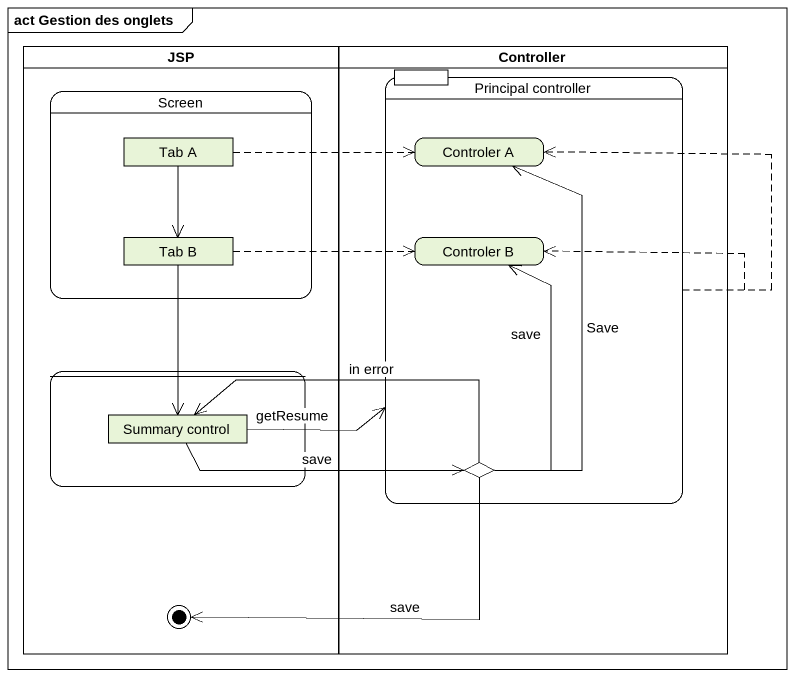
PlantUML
@startuml
mainframe act Gestion des onglets
hide empty description
state JSP <<partition>> {
  state Screen {
    state "Tab A" as Tab_A <<object>>
    state "Tab B" as Tab_B <<object>>
  }
  state " " as state1 {
    state "Summary control" as Summary_control <<object>>
  }
  state final1 <<end>>
}
state Controller <<partition>> {
  state "Principal controller" as Principal_controller {
    state pin1 <<inputPin>>
    state "Controler A" as Controler_A
    state "Controler B" as Controler_B
    state choice1 <<choice>>
  }
}
Principal_controller -up[dashed]-> Controler_A
Principal_controller -up[dashed]-> Controler_B
Tab_A -right[dashed]-> Controler_A
Tab_A --> Tab_B
Tab_B -right[dashed]-> Controler_B
Tab_B --> Summary_control
Summary_control -right-> Principal_controller : getResume
Summary_control -right-> choice1 : save
choice1 -up-> Controler_A : Save
choice1 -up-> Controler_B : save
choice1 -left-> Summary_control : in error
choice1 -left-> final1 : save
@enduml
